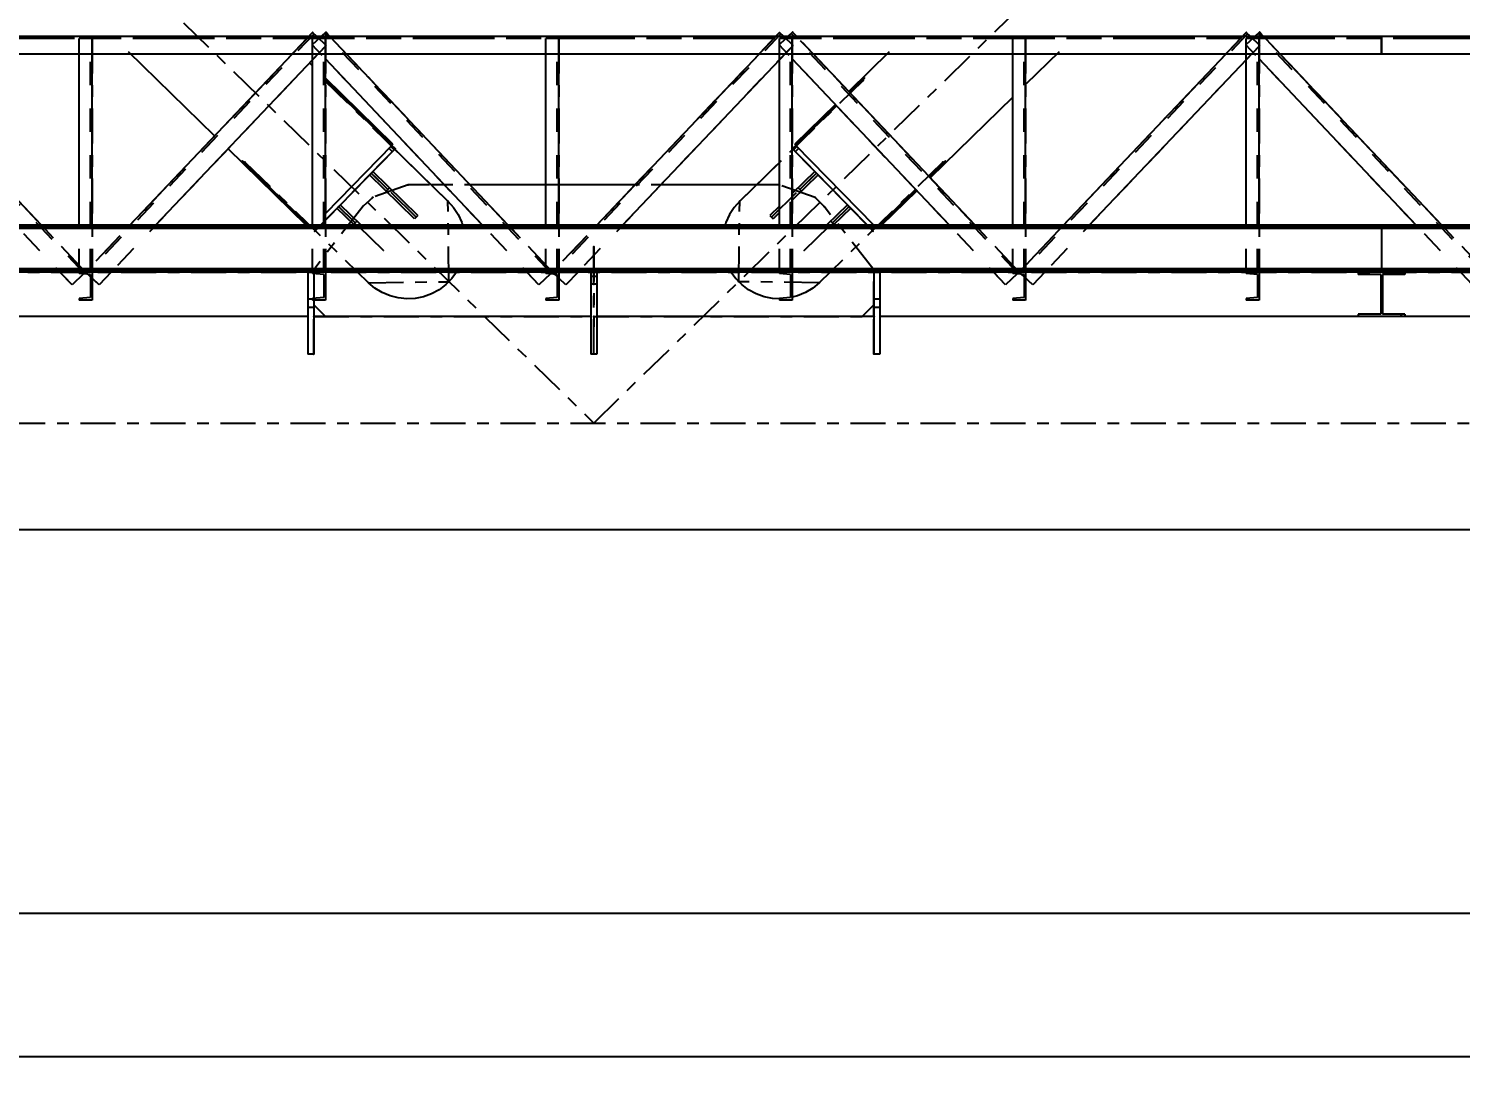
# Model space of a CAD drawing. Header units: millimetres. Extents: x 2368 to 8313, y 7493 to 11698.
# Drawn here: x 4840.2 to 4962.8, y 8941.8 to 9030.9 of the extents above; entities that cross this region are included whole.
import ezdxf

# ---------------------------------------------------------------- set-up
doc = ezdxf.new("R2010")
doc.units = ezdxf.units.MM
for name, pattern in [('XKITLINE00', [0]), ('XKITLINE02', [4, 2, -2]), ('XKITLINE03', [6, 3, -1, 1, -1])]:
    doc.linetypes.add(name, pattern=pattern)
doc.styles.add('ROMANS', font='romans.shx')
doc.dimstyles.new('MD300', dxfattribs={"dimtxt": 2.5, "dimasz": 2.5, "dimexe": 1, "dimexo": 1, "dimgap": 0.5, "dimtad": 1, "dimdec": 1, "dimlfac": 50, "dimrnd": 0.5, "dimdsep": 46, "dimtxsty": 'ROMANS', "dimcen": 1, "dimclrd": 146, "dimclre": 146, "dimclrt": 30, "dimadec": 1, "dimazin": 2, "dimtfac": 1, "dimtdec": 1, "dimtmove": 0, "dimatfit": 1, "dimfxl": 1, "dimtolj": 1, "dimtzin": 0, "dimlwd": -1, "dimlwe": -1, "dimarcsym": 0})

# ---------------------------------------------------------------- blocks, each defined once
blk = doc.blocks.new('*D3')
at = {"color": 146, "transparency": 16777216}
for p, q in [((4120.59, 9032.28), (4120.59, 8954.12)), ((5216.59, 8977.65), (5216.59, 8954.12)), ((4123.09, 8955.12), (5214.09, 8955.12))]:
    blk.add_line(p, q, dxfattribs=at)
for points in [[(4123.09, 8955.54), (4123.09, 8954.7), (4120.59, 8955.12)], [(5214.09, 8955.54), (5214.09, 8954.7), (5216.59, 8955.12)]]:
    blk.add_solid(points, dxfattribs=at)
at = {"layer": 'Defpoints', "color": 0, "transparency": 16777216}
for p in [(4120.59, 9033.28), (5216.59, 8978.65), (5216.59, 8955.12)]:
    blk.add_point(p, dxfattribs=at)
at = {"color": 30, "transparency": 16777216, "insert": (4668.59, 8956.87), "char_height": 2.5, "attachment_point": 5, "style": 'ROMANS'}
blk.add_mtext('\\A1;54800', dxfattribs=at)
blk = doc.blocks.new('*D6')
at = {"color": 146, "transparency": 16777216}
for p, q in [((4120.59, 9032.28), (4120.59, 8941.84)), ((6312.59, 9032.28), (6312.59, 8941.84)), ((4123.09, 8942.84), (6310.09, 8942.84))]:
    blk.add_line(p, q, dxfattribs=at)
for points in [[(4123.09, 8943.25), (4123.09, 8942.42), (4120.59, 8942.84)], [(6310.09, 8943.25), (6310.09, 8942.42), (6312.59, 8942.84)]]:
    blk.add_solid(points, dxfattribs=at)
at = {"layer": 'Defpoints', "color": 0, "transparency": 16777216}
for p in [(4120.59, 9033.28), (6312.59, 9033.28), (6312.59, 8942.84)]:
    blk.add_point(p, dxfattribs=at)
at = {"color": 30, "transparency": 16777216, "insert": (5216.59, 8944.59), "char_height": 2.5, "attachment_point": 5, "style": 'ROMANS'}
blk.add_mtext('\\A1;109600', dxfattribs=at)

msp = doc.modelspace()

# ---------------------------------------------------------------- linework, layer by layer
at = {"color": 8, "linetype": 'XKITLINE03'}
for p, q in [((4724.5882, 9157.1224), (4888.5882, 8997.1225)), ((4888.5882, 8997.1224), (5052.5882, 9157.1224)), ((4876.088, 9016.1354), (4865.5088, 9026.4567)), ((4876.088, 9016.1354), (4865.5088, 9026.4567)), ((4901.0884, 9016.1354), (4911.6677, 9026.4567)), ((4901.0884, 9016.1354), (4911.6676, 9026.4567)), ((4864.689, 9013.5875), (4871.5393, 9020.6091)), ((4871.5393, 9020.6091), (4871.5632, 9020.6337)), ((4871.5632, 9020.6337), (4871.5393, 9020.6091)), ((4905.6371, 9020.6091), (4905.6132, 9020.6337)), ((4905.6132, 9020.6337), (4905.6371, 9020.6091)), ((4912.4875, 9013.5875), (4905.6371, 9020.6091)), ((4858.6931, 9019.4706), (4869.2724, 9009.1494)), ((4858.6931, 9019.4706), (4869.2724, 9009.1494)), ((4864.7538, 9013.654), (4871.4732, 9020.5414)), ((4864.7538, 9013.654), (4871.4732, 9020.5414)), ((4871.4732, 9020.5414), (4868.1135, 9017.0977)), ((4871.4732, 9020.5414), (4868.1135, 9017.0977)), ((4912.4226, 9013.654), (4905.7032, 9020.5414)), ((4905.7032, 9020.5414), (4909.0629, 9017.0977)), ((4912.4226, 9013.654), (4905.7032, 9020.5414)), ((4905.7032, 9020.5414), (4909.0629, 9017.0977)), ((4918.4833, 9019.4706), (4907.904, 9009.1494)), ((4918.4833, 9019.4706), (4907.904, 9009.1494)), ((4873.3611, 9014.7723), (4869.5102, 9018.5293)), ((4869.5102, 9018.5293), (4869.5102, 9018.5293)), ((4869.5102, 9018.5293), (4870.9417, 9017.1326)), ((4873.3611, 9014.7723), (4869.5102, 9018.5293)), ((4869.5102, 9018.5293), (4869.5102, 9018.5293)), ((4869.5102, 9018.5293), (4870.9417, 9017.1326)), ((4903.8153, 9014.7723), (4907.6663, 9018.5293)), ((4903.8153, 9014.7723), (4907.6663, 9018.5293)), ((4907.6663, 9018.5293), (4906.2347, 9017.1326)), ((4907.6663, 9018.5293), (4906.2347, 9017.1326)), ((4907.6663, 9018.5293), (4907.6663, 9018.5293)), ((4907.6663, 9018.5293), (4907.6663, 9018.5293)), ((4872.6802, 9017.5224), (4869.6376, 9016.4577)), ((4904.4962, 9017.5224), (4872.6802, 9017.5224)), ((4907.5389, 9016.4577), (4904.4962, 9017.5224)), ((4868.8081, 9015.711), (4864.5882, 9010.2624)), ((4869.6376, 9016.4577), (4868.8081, 9015.711)), ((4876.1732, 9009.2346), (4876.088, 9016.1354)), ((4876.1732, 9009.2346), (4876.088, 9016.1354)), ((4901.0032, 9009.2346), (4901.0884, 9016.1354)), ((4901.0032, 9009.2346), (4901.0884, 9016.1354)), ((4908.328, 9015.6643), (4907.5389, 9016.4577)), ((4870.5678, 9011.9092), (4866.7169, 9015.6662)), ((4866.7169, 9015.6662), (4866.7169, 9015.6662)), ((4866.7169, 9015.6662), (4868.1484, 9014.2695)), ((4870.5678, 9011.9092), (4866.7169, 9015.6662)), ((4866.7169, 9015.6662), (4866.7169, 9015.6662)), ((4866.7169, 9015.6662), (4868.1484, 9014.2695)), ((4873.3611, 9014.7723), (4873.3611, 9014.7723)), ((4873.3611, 9014.7723), (4873.3611, 9014.7723)), ((4903.8153, 9014.7723), (4903.8153, 9014.7723)), ((4903.8153, 9014.7723), (4903.8153, 9014.7723)), ((4906.6086, 9011.9092), (4910.4596, 9015.6662)), ((4906.6086, 9011.9092), (4910.4595, 9015.6662)), ((4912.5882, 9010.2624), (4908.328, 9015.6643)), ((4910.4596, 9015.6662), (4909.028, 9014.2695)), ((4910.4595, 9015.6662), (4909.028, 9014.2695)), ((4910.4595, 9015.6662), (4910.4595, 9015.6662)), ((4910.4596, 9015.6662), (4910.4596, 9015.6662)), ((4864.6638, 9013.5618), (4864.689, 9013.5875)), ((4864.6878, 9013.5863), (4864.6638, 9013.5618)), ((4912.5126, 9013.5618), (4912.4875, 9013.5875)), ((4912.4887, 9013.5863), (4912.5126, 9013.5618)), ((4888.5883, 9011.3428), (4888.5883, 9012.2485)), ((4888.5883, 9012.2485), (4888.5883, 9006.2685)), ((4888.5883, 9011.3428), (4888.5883, 9012.2485)), ((4888.5883, 9012.2485), (4888.5883, 9006.2685)), ((4870.5678, 9011.9092), (4870.5678, 9011.9092)), ((4870.5678, 9011.9092), (4870.5678, 9011.9092)), ((4888.5883, 9009.0105), (4888.5883, 9011.3428)), ((4888.5883, 9009.0105), (4888.5883, 9011.3428)), ((4906.6086, 9011.9092), (4906.6086, 9011.9092)), ((4906.6086, 9011.9092), (4906.6086, 9011.9092)), ((4864.5882, 9010.2624), (4864.5882, 9007.0104)), ((4912.5882, 9010.2624), (4912.5882, 9007.0104)), ((4912.5882, 9006.2624), (4912.5882, 9010.2624)), ((4869.2724, 9009.1494), (4876.1732, 9009.2346)), ((4869.2724, 9009.1494), (4876.1732, 9009.2346)), ((4888.5883, 9003.0305), (4888.5883, 9009.0105)), ((4888.5883, 9003.0305), (4888.5883, 9009.0105)), ((4907.904, 9009.1494), (4901.0032, 9009.2346)), ((4907.904, 9009.1494), (4901.0032, 9009.2346)), ((4864.5882, 9007.0104), (4864.5882, 9003.0304)), ((4864.5882, 9003.0304), (4864.5882, 9007.0104)), ((4864.5882, 9003.0304), (4864.5882, 9006.2824)), ((4864.5882, 9006.2824), (4864.5882, 9003.0304)), ((4864.5882, 9006.2624), (4912.5882, 9006.2624)), ((4888.5883, 9006.2685), (4888.5883, 9006.2037)), ((4888.5883, 9006.2685), (4888.5883, 9006.2037)), ((4888.5883, 9006.2037), (4888.5883, 9005.3628)), ((4888.5883, 9006.2037), (4888.5883, 9005.3628)), ((4912.5882, 9007.0104), (4912.5882, 9003.0304)), ((4912.5882, 9003.0304), (4912.5882, 9007.0104)), ((4912.5882, 9003.0304), (4912.5882, 9006.2824)), ((4912.5882, 9006.2824), (4912.5882, 9003.0304)), ((4694.5882, 8997.1224), (5738.5882, 8997.1224))]:
    msp.add_line(p, q, dxfattribs=at)
at = {"color": 3, "linetype": 'XKITLINE02'}
for p, q in [((4844.9217, 9009.9526), (4825.5041, 9030.5009)), ((4864.4936, 9030.5806), (4845.038, 9010.0625)), ((4864.6097, 9030.4705), (4845.1541, 9009.9524)), ((4865.5041, 9030.5009), (4864.4575, 9029.5119)), ((4884.9217, 9009.9526), (4865.5041, 9030.5009)), ((4904.4936, 9030.5806), (4885.038, 9010.0625)), ((4904.6097, 9030.4705), (4885.1541, 9009.9524)), ((4905.5041, 9030.5009), (4904.4575, 9029.5119)), ((4924.9217, 9009.9526), (4905.5041, 9030.5009)), ((4944.6097, 9030.4705), (4925.1541, 9009.9524)), ((4944.4936, 9030.5806), (4942.7412, 9028.7325)), ((4945.5041, 9030.5009), (4944.4575, 9029.5119)), ((4964.9217, 9009.9526), (4945.5041, 9030.5009)), ((4956.0882, 9030.0625), (4836.0882, 9030.0625)), ((4845.5879, 9030.0624), (4844.4879, 9030.0624)), ((4844.4879, 9028.7325), (4844.4879, 9030.0624)), ((4845.4479, 9010.0624), (4845.4479, 9030.0624)), ((4845.5879, 9028.7325), (4845.5879, 9030.0624)), ((4865.6547, 9029.4797), (4847.2428, 9010.0624)), ((4864.1635, 9030.2325), (4862.7412, 9028.7325)), ((4879.0568, 9014.0624), (4864.4575, 9029.5119)), ((4865.5879, 9030.0624), (4864.4879, 9030.0624)), ((4864.4879, 9028.7325), (4864.4879, 9030.0624)), ((4865.6547, 9029.4797), (4864.4879, 9028.2493)), ((4865.6547, 9029.4797), (4864.8608, 9030.2325)), ((4865.4479, 9010.0624), (4865.4479, 9030.0624)), ((4865.5879, 9028.7325), (4865.5879, 9030.0624)), ((4867.3954, 9028.7325), (4865.9779, 9030.2325)), ((4885.5879, 9030.0624), (4884.4879, 9030.0624)), ((4884.4879, 9028.7325), (4884.4879, 9030.0624)), ((4885.4479, 9010.0624), (4885.4479, 9030.0624)), ((4885.5879, 9028.7325), (4885.5879, 9030.0624)), ((4905.6547, 9029.4797), (4887.2428, 9010.0624)), ((4904.1635, 9030.2325), (4902.7412, 9028.7325)), ((4919.0568, 9014.0624), (4904.4575, 9029.5119)), ((4905.5879, 9030.0624), (4904.4879, 9030.0624)), ((4904.4879, 9028.7325), (4904.4879, 9030.0624)), ((4905.6547, 9029.4797), (4904.4879, 9028.2493)), ((4905.6547, 9029.4797), (4904.8608, 9030.2325)), ((4905.4479, 9010.0624), (4905.4479, 9030.0624)), ((4905.5879, 9028.7325), (4905.5879, 9030.0624)), ((4921.4188, 9013.8924), (4905.9779, 9030.2325)), ((4925.5879, 9030.0624), (4924.4879, 9030.0624)), ((4924.4879, 9028.7325), (4924.4879, 9030.0624)), ((4925.4479, 9010.0624), (4925.4479, 9030.0624)), ((4925.5879, 9028.7325), (4925.5879, 9030.0624)), ((4945.6547, 9029.4797), (4927.2428, 9010.0624)), ((4959.0568, 9014.0624), (4944.4575, 9029.5119)), ((4945.5879, 9030.0624), (4944.4879, 9030.0624)), ((4944.4879, 9028.7325), (4944.4879, 9030.0624)), ((4945.6547, 9029.4797), (4944.4879, 9028.2493)), ((4945.6547, 9029.4797), (4944.8608, 9030.2325)), ((4945.4479, 9010.0624), (4945.4479, 9030.0624)), ((4945.5879, 9028.7325), (4945.5879, 9030.0624)), ((4957.8322, 9017.6878), (4945.9779, 9030.2325)), ((4956.0882, 9028.7325), (4956.0882, 9030.2325)), ((4956.0882, 9030.2325), (4956.0882, 9030.2325)), ((4956.0882, 9028.7325), (4956.0882, 9030.2325)), ((4956.0882, 9030.0625), (4956.0882, 9028.7325)), ((4956.0882, 9030.0625), (4956.0882, 9030.0625)), ((5076.0881, 9030.0625), (4956.0882, 9030.0625)), ((4956.0882, 9030.0625), (4956.0882, 9028.7325)), ((4956.0882, 9028.7325), (4956.0882, 9028.7325)), ((4956.0882, 9028.7325), (4956.0882, 9028.7325)), ((4843.875, 9008.9636), (4839.0568, 9014.0624)), ((4845.0379, 9010.0625), (4841.2581, 9014.0624)), ((4844.4879, 9010.0624), (4844.4879, 9014.0624)), ((4845.5879, 9010.0624), (4845.5879, 9014.0624)), ((4864.4879, 9010.0624), (4864.4879, 9014.0624)), ((4865.5879, 9010.0624), (4865.5879, 9014.0624)), ((4883.875, 9008.9636), (4879.0568, 9014.0624)), ((4885.0379, 9010.0625), (4881.2581, 9014.0624)), ((4884.4879, 9010.0624), (4884.4879, 9014.0624)), ((4885.5879, 9010.0624), (4885.5879, 9014.0624)), ((4904.4879, 9010.0624), (4904.4879, 9014.0624)), ((4905.5879, 9010.0624), (4905.5879, 9014.0624)), ((4923.875, 9008.9636), (4919.0568, 9014.0624)), ((4925.0379, 9010.0625), (4921.2581, 9014.0624)), ((4924.4879, 9010.0624), (4924.4879, 9014.0624)), ((4928.8308, 9014.0624), (4925.038, 9010.0625)), ((4925.5879, 9010.0624), (4925.5879, 9014.0624)), ((4944.4879, 9010.0624), (4944.4879, 9014.0624)), ((4945.5879, 9010.0624), (4945.5879, 9014.0624)), ((4963.875, 9008.9636), (4959.0568, 9014.0624)), ((4965.0379, 9010.0625), (4961.2581, 9014.0624)), ((4845.5879, 9010.0624), (4844.4879, 9010.0624)), ((4845.5879, 9010.0624), (4844.4879, 9010.0624)), ((4845.0379, 9010.0625), (4844.8623, 9009.8965)), ((4846.199, 9008.9616), (4845.038, 9010.0625)), ((4845.5879, 9009.541), (4845.4479, 9009.6737)), ((4865.5879, 9010.0624), (4864.4879, 9010.0624)), ((4865.5879, 9010.0624), (4864.4879, 9010.0624)), ((4885.5879, 9010.0624), (4884.4879, 9010.0624)), ((4885.5879, 9010.0624), (4884.4879, 9010.0624)), ((4885.0379, 9010.0625), (4884.8623, 9009.8965)), ((4886.199, 9008.9616), (4885.038, 9010.0625)), ((4885.5879, 9009.541), (4885.4479, 9009.6737)), ((4905.5879, 9010.0624), (4904.4879, 9010.0624)), ((4905.5879, 9010.0624), (4904.4879, 9010.0624)), ((4925.5879, 9010.0624), (4924.4879, 9010.0624)), ((4925.5879, 9010.0624), (4924.4879, 9010.0624)), ((4925.0379, 9010.0625), (4924.8623, 9009.8965)), ((4926.199, 9008.9616), (4925.038, 9010.0625)), ((4925.5879, 9009.541), (4925.4479, 9009.6737)), ((4945.5879, 9010.0624), (4944.4879, 9010.0624)), ((4945.5879, 9010.0624), (4944.4879, 9010.0624)), ((4956.0882, 9010.0624), (4954.0882, 9010.0624)), ((4956.0882, 9010.3388), (4956.0882, 9010.0624)), ((4956.0882, 9010.3388), (4956.0882, 9010.0624)), ((4958.0882, 9010.0624), (4956.0882, 9010.0624))]:
    msp.add_line(p, q, dxfattribs=at)
at = {"color": 1, "linetype": 'XKITLINE03'}
for p, q in [((4845.0379, 9010.0625), (4825.6204, 9030.6108)), ((4864.4936, 9030.5806), (4845.038, 9010.0625)), ((4885.0379, 9010.0625), (4865.6204, 9030.6108)), ((4904.4936, 9030.5806), (4885.038, 9010.0625)), ((4925.0379, 9010.0625), (4905.6204, 9030.6108)), ((4944.4936, 9030.5806), (4925.038, 9010.0625)), ((4965.0379, 9010.0625), (4945.6204, 9030.6108)), ((4956.0882, 9030.0625), (4836.0882, 9030.0625)), ((4845.5879, 9030.0624), (4845.5879, 9010.0624)), ((4865.5879, 9030.0624), (4865.5879, 9010.0624)), ((4885.5879, 9030.0624), (4885.5879, 9010.0624)), ((4905.5879, 9030.0624), (4905.5879, 9010.0624)), ((4925.5879, 9030.0624), (4925.5879, 9010.0624)), ((4945.5879, 9030.0624), (4945.5879, 9010.0624)), ((5076.0881, 9030.0625), (4956.0882, 9030.0625)), ((4836.0882, 9010.0624), (4956.0882, 9010.0624)), ((4845.5879, 9010.0624), (4845.5879, 9010.0624)), ((4865.5879, 9010.0624), (4865.5879, 9010.0624)), ((4885.5879, 9010.0624), (4885.5879, 9010.0624)), ((4905.5879, 9010.0624), (4905.5879, 9010.0624)), ((4925.5879, 9010.0624), (4925.5879, 9010.0624)), ((4945.5879, 9010.0624), (4945.5879, 9010.0624)), ((4956.0882, 9010.0624), (5076.0882, 9010.0624)), ((4956.0882, 9006.2624), (4956.0882, 9006.2624))]:
    msp.add_line(p, q, dxfattribs=at)
at = {"color": 7, "linetype": 'XKITLINE00'}
for p, q in [((4864.4936, 9030.5806), (4864.1635, 9030.2325)), ((4864.8608, 9030.2325), (4864.4936, 9030.5806)), ((4865.6204, 9030.6108), (4865.22, 9030.2325)), ((4865.9779, 9030.2325), (4865.6204, 9030.6108)), ((4904.4936, 9030.5806), (4904.1635, 9030.2325)), ((4904.8608, 9030.2325), (4904.4936, 9030.5806)), ((4905.6204, 9030.6108), (4905.22, 9030.2325)), ((4905.9779, 9030.2325), (4905.6204, 9030.6108)), ((4944.4936, 9030.5806), (4944.1635, 9030.2325)), ((4944.8608, 9030.2325), (4944.4936, 9030.5806)), ((4945.6204, 9030.6108), (4945.22, 9030.2325)), ((4945.9779, 9030.2325), (4945.6204, 9030.6108)), ((4956.0882, 9030.2325), (4836.0882, 9030.2325)), ((4956.0882, 9030.2325), (4956.0882, 9028.7325)), ((4956.0882, 9030.2325), (4956.0882, 9030.2325)), ((4956.0882, 9030.2325), (4956.0882, 9028.7325)), ((5076.0881, 9030.2325), (4956.0882, 9030.2325)), ((4841.2581, 9014.0624), (4827.3954, 9028.7325)), ((4956.0882, 9028.7325), (4836.0882, 9028.7325)), ((4844.4879, 9014.0624), (4844.4879, 9028.7325)), ((4845.5879, 9014.0624), (4845.5879, 9028.7325)), ((4862.7412, 9028.7325), (4848.8308, 9014.0624)), ((4864.4879, 9028.2493), (4851.0357, 9014.0624)), ((4864.4879, 9014.0624), (4864.4879, 9028.7325)), ((4865.5879, 9014.0624), (4865.5879, 9028.7325)), ((4879.0568, 9014.0624), (4865.5879, 9028.3156)), ((4881.2581, 9014.0624), (4867.3954, 9028.7325)), ((4884.4879, 9014.0624), (4884.4879, 9028.7325)), ((4885.5879, 9014.0624), (4885.5879, 9028.7325)), ((4902.7412, 9028.7325), (4888.8308, 9014.0624)), ((4904.4879, 9028.2493), (4891.0357, 9014.0624)), ((4904.4879, 9014.0624), (4904.4879, 9028.7325)), ((4905.5879, 9014.0624), (4905.5879, 9028.7325)), ((4919.0568, 9014.0624), (4905.5879, 9028.3156)), ((4921.2581, 9014.0624), (4907.3954, 9028.7325)), ((4924.4879, 9014.0624), (4924.4879, 9028.7325)), ((4925.5879, 9014.0624), (4925.5879, 9028.7325)), ((4942.7412, 9028.7325), (4928.8308, 9014.0624)), ((4944.4879, 9028.2493), (4931.0357, 9014.0624)), ((4944.4879, 9014.0624), (4944.4879, 9028.7325)), ((4945.5879, 9014.0624), (4945.5879, 9028.7325)), ((4959.0568, 9014.0624), (4945.5879, 9028.3156)), ((4961.2581, 9014.0624), (4947.3954, 9028.7325)), ((5076.0881, 9028.7325), (4956.0882, 9028.7325)), ((4956.0882, 9014.0624), (4836.0882, 9014.0624)), ((4956.0882, 9013.8924), (4836.0882, 9013.8924)), ((4956.0882, 9013.786), (4836.0882, 9013.786)), ((4956.0882, 9014.0624), (4956.0882, 9010.3388)), ((4956.0882, 9014.0624), (4956.0882, 9010.3388)), ((5076.0882, 9014.0624), (4956.0882, 9014.0624)), ((5076.0882, 9013.8924), (4956.0882, 9013.8924)), ((5076.0882, 9013.786), (4956.0882, 9013.786)), ((4956.0882, 9010.3388), (4836.0882, 9010.3388)), ((4956.0882, 9010.2324), (4836.0882, 9010.2324)), ((4844.4879, 9010.0624), (4838.0882, 9010.0624)), ((4843.875, 9008.9636), (4842.8366, 9010.0624)), ((4844.8623, 9009.8965), (4843.875, 9008.9636)), ((4844.4879, 9010.0624), (4844.4879, 9010.0624)), ((4844.4879, 9010.0624), (4844.4879, 9010.0624)), ((4844.4879, 9010.0624), (4844.4879, 9009.9264)), ((4845.5879, 9010.0624), (4844.4879, 9010.0624)), ((4845.4479, 9009.8496), (4844.4879, 9009.9264)), ((4845.4479, 9009.6737), (4845.2453, 9009.8658)), ((4845.4479, 9009.8496), (4845.4479, 9007.8752)), ((4864.4879, 9010.0624), (4845.5879, 9010.0624)), ((4845.5879, 9010.0624), (4845.5879, 9007.6624)), ((4847.2428, 9010.0624), (4846.199, 9008.9616)), ((4864.4879, 9010.0624), (4864.4879, 9010.0624)), ((4864.4879, 9010.0624), (4864.4879, 9010.0624)), ((4864.4879, 9010.0624), (4864.4879, 9009.9264)), ((4865.5879, 9010.0624), (4864.4879, 9010.0624)), ((4865.4479, 9009.8496), (4864.4879, 9009.9264)), ((4865.4479, 9009.8496), (4865.4479, 9007.8752)), ((4884.4879, 9010.0624), (4865.5879, 9010.0624)), ((4865.5879, 9010.0624), (4865.5879, 9007.6624)), ((4883.875, 9008.9636), (4882.8366, 9010.0624)), ((4884.8623, 9009.8965), (4883.875, 9008.9636)), ((4884.4879, 9010.0624), (4884.4879, 9010.0624)), ((4884.4879, 9010.0624), (4884.4879, 9010.0624)), ((4884.4879, 9010.0624), (4884.4879, 9009.9264)), ((4885.5879, 9010.0624), (4884.4879, 9010.0624)), ((4885.4479, 9009.8496), (4884.4879, 9009.9264)), ((4885.4479, 9009.6737), (4885.2453, 9009.8658)), ((4885.4479, 9009.8496), (4885.4479, 9007.8752)), ((4904.4879, 9010.0624), (4885.5879, 9010.0624)), ((4885.5879, 9010.0624), (4885.5879, 9007.6624)), ((4887.2428, 9010.0624), (4886.199, 9008.9616)), ((4904.4879, 9010.0624), (4904.4879, 9010.0624)), ((4904.4879, 9010.0624), (4904.4879, 9010.0624)), ((4904.4879, 9010.0624), (4904.4879, 9009.9264)), ((4905.5879, 9010.0624), (4904.4879, 9010.0624)), ((4905.4479, 9009.8496), (4904.4879, 9009.9264)), ((4905.4479, 9009.8496), (4905.4479, 9007.8752)), ((4924.4879, 9010.0624), (4905.5879, 9010.0624)), ((4905.5879, 9010.0624), (4905.5879, 9007.6624)), ((4923.875, 9008.9636), (4922.8366, 9010.0624)), ((4924.8623, 9009.8965), (4923.875, 9008.9636)), ((4924.4879, 9010.0624), (4924.4879, 9010.0624)), ((4924.4879, 9010.0624), (4924.4879, 9010.0624)), ((4924.4879, 9010.0624), (4924.4879, 9009.9264)), ((4925.5879, 9010.0624), (4924.4879, 9010.0624)), ((4925.4479, 9009.8496), (4924.4879, 9009.9264)), ((4925.4479, 9009.6737), (4925.2453, 9009.8658)), ((4925.4479, 9009.8496), (4925.4479, 9007.8752)), ((4944.4879, 9010.0624), (4925.5879, 9010.0624)), ((4925.5879, 9010.0624), (4925.5879, 9007.6624)), ((4927.2428, 9010.0624), (4926.199, 9008.9616)), ((4944.4879, 9010.0624), (4944.4879, 9010.0624)), ((4944.4879, 9010.0624), (4944.4879, 9010.0624)), ((4944.4879, 9010.0624), (4944.4879, 9009.9264)), ((4945.5879, 9010.0624), (4944.4879, 9010.0624)), ((4945.4479, 9009.8496), (4944.4879, 9009.9264)), ((4945.4479, 9009.8496), (4945.4479, 9007.8752)), ((4954.0882, 9010.0624), (4945.5879, 9010.0624)), ((4945.5879, 9010.0624), (4945.5879, 9007.6624)), ((4954.2882, 9009.8624), (4954.0882, 9010.0624)), ((4954.0882, 9010.0624), (4954.0882, 9010.0624)), ((4954.0882, 9010.0624), (4954.0882, 9009.8624)), ((4958.0882, 9010.0624), (4954.0882, 9010.0624)), ((4956.0232, 9009.8624), (4954.0882, 9009.8624)), ((4956.0232, 9009.8624), (4956.0232, 9006.4624)), ((4956.0882, 9010.3388), (4956.0882, 9010.0624)), ((4956.0882, 9010.3388), (4956.0882, 9010.0624)), ((5076.0882, 9010.3388), (4956.0882, 9010.3388)), ((5076.0882, 9010.2324), (4956.0882, 9010.2324)), ((4958.0882, 9009.8624), (4956.1532, 9009.8624)), ((4956.1532, 9009.8624), (4956.1532, 9006.4624)), ((4964.4879, 9010.0624), (4958.0882, 9010.0624)), ((4958.0882, 9010.0624), (4958.0882, 9009.8624)), ((4845.5879, 9009.4337), (4845.4479, 9009.2937)), ((4846.199, 9008.9616), (4845.5879, 9009.541)), ((4865.5879, 9009.4337), (4865.4479, 9009.2937)), ((4885.5879, 9009.4337), (4885.4479, 9009.2937)), ((4886.199, 9008.9616), (4885.5879, 9009.541)), ((4905.5879, 9009.4337), (4905.4479, 9009.2937)), ((4925.5879, 9009.4337), (4925.4479, 9009.2937)), ((4926.199, 9008.9616), (4925.5879, 9009.541)), ((4945.5879, 9009.4337), (4945.4479, 9009.2937)), ((4845.4479, 9007.8752), (4844.4879, 9007.7984)), ((4844.4879, 9007.7984), (4844.4879, 9007.6624)), ((4845.5879, 9007.6624), (4844.4879, 9007.6624)), ((4845.5879, 9007.705), (4845.5453, 9007.6624)), ((4865.4479, 9007.8752), (4864.4879, 9007.7984)), ((4864.4879, 9007.7984), (4864.4879, 9007.6624)), ((4865.5879, 9007.6624), (4864.4879, 9007.6624)), ((4865.5879, 9007.705), (4865.5453, 9007.6624)), ((4885.4479, 9007.8752), (4884.4879, 9007.7984)), ((4884.4879, 9007.7984), (4884.4879, 9007.6624)), ((4885.5879, 9007.6624), (4884.4879, 9007.6624)), ((4885.5879, 9007.705), (4885.5453, 9007.6624)), ((4905.4479, 9007.8752), (4904.4879, 9007.7984)), ((4904.4879, 9007.7984), (4904.4879, 9007.6624)), ((4905.5879, 9007.6624), (4904.4879, 9007.6624)), ((4905.5879, 9007.705), (4905.5453, 9007.6624)), ((4925.4479, 9007.8752), (4924.4879, 9007.7984)), ((4924.4879, 9007.7984), (4924.4879, 9007.6624)), ((4925.5879, 9007.6624), (4924.4879, 9007.6624)), ((4925.5879, 9007.705), (4925.5453, 9007.6624)), ((4945.4479, 9007.8752), (4944.4879, 9007.7984)), ((4944.4879, 9007.7984), (4944.4879, 9007.6624)), ((4945.5879, 9007.6624), (4944.4879, 9007.6624)), ((4945.5879, 9007.705), (4945.5453, 9007.6624)), ((4956.1532, 9007.9974), (4956.0232, 9008.1274)), ((4954.0882, 9006.4624), (4954.0882, 9006.2624)), ((4956.0232, 9006.4624), (4954.0882, 9006.4624)), ((4958.0882, 9006.2624), (4954.0882, 9006.2624)), ((4958.0882, 9006.4624), (4956.1532, 9006.4624)), ((4957.8882, 9006.2624), (4957.6882, 9006.4624)), ((4958.0882, 9006.4624), (4958.0882, 9006.2624))]:
    msp.add_line(p, q, dxfattribs=at)
at = {"color": 1, "linetype": 'XKITLINE00'}
for p, q in [((4864.4898, 9030.5714), (4864.4898, 9030.5714)), ((4865.6166, 9030.6016), (4865.6166, 9030.6016)), ((4904.4898, 9030.5714), (4904.4898, 9030.5714)), ((4905.6166, 9030.6016), (4905.6166, 9030.6016)), ((4944.4898, 9030.5714), (4944.4898, 9030.5714)), ((4945.6166, 9030.6016), (4945.6166, 9030.6016)), ((4845.5841, 9030.0532), (4845.5841, 9030.0532)), ((4865.5841, 9030.0532), (4865.5841, 9030.0532)), ((4885.5841, 9030.0532), (4885.5841, 9030.0532)), ((4905.5841, 9030.0532), (4905.5841, 9030.0532)), ((4925.5841, 9030.0532), (4925.5841, 9030.0532)), ((4945.5841, 9030.0532), (4945.5841, 9030.0532)), ((4956.0843, 9030.0532), (4956.0843, 9030.0532)), ((4956.0844, 9030.0532), (4956.0844, 9030.0532)), ((4845.0341, 9010.0533), (4845.0341, 9010.0533)), ((4845.0341, 9010.0532), (4845.0341, 9010.0532)), ((4845.5841, 9010.0532), (4845.5841, 9010.0532)), ((4845.5841, 9010.0532), (4845.5841, 9010.0532)), ((4865.5841, 9010.0532), (4865.5841, 9010.0532)), ((4865.5841, 9010.0532), (4865.5841, 9010.0532)), ((4885.0341, 9010.0533), (4885.0341, 9010.0533)), ((4885.0341, 9010.0532), (4885.0341, 9010.0532)), ((4885.5841, 9010.0532), (4885.5841, 9010.0532)), ((4885.5841, 9010.0532), (4885.5841, 9010.0532)), ((4905.5841, 9010.0532), (4905.5841, 9010.0532)), ((4905.5841, 9010.0532), (4905.5841, 9010.0532)), ((4925.0341, 9010.0533), (4925.0341, 9010.0533)), ((4925.0341, 9010.0532), (4925.0341, 9010.0532)), ((4925.5841, 9010.0532), (4925.5841, 9010.0532)), ((4925.5841, 9010.0532), (4925.5841, 9010.0532)), ((4945.5841, 9010.0532), (4945.5841, 9010.0532)), ((4945.5841, 9010.0532), (4945.5841, 9010.0532)), ((4956.0843, 9010.0532), (4956.0843, 9010.0532)), ((4956.0844, 9010.0532), (4956.0844, 9010.0532)), ((4956.0844, 9006.2532), (4956.0844, 9006.2532))]:
    msp.add_line(p, q, dxfattribs=at)
at = {"color": 8, "linetype": 'XKITLINE00'}
for p, q in [((4856.0963, 9021.7247), (4848.7217, 9028.9195)), ((4864.4879, 9027.732), (4864.2332, 9027.9806)), ((4913.9056, 9028.9195), (4910.4263, 9025.525)), ((4928.4547, 9028.9195), (4925.5879, 9026.1226)), ((4871.3747, 9021.0132), (4865.5879, 9026.6589)), ((4865.6166, 9026.5671), (4865.5879, 9026.5941)), ((4865.6166, 9026.5671), (4865.5879, 9026.5378)), ((4871.2765, 9020.9126), (4865.5879, 9026.4624)), ((4871.3428, 9020.9806), (4865.6166, 9026.5671)), ((4911.5599, 9026.5671), (4910.4577, 9025.4918)), ((4911.6262, 9026.4992), (4910.5229, 9025.4228)), ((4911.612, 9026.6163), (4911.5599, 9026.5671)), ((4911.5599, 9026.5671), (4911.6262, 9026.4992)), ((4911.6603, 9026.6597), (4911.612, 9026.6163)), ((4911.612, 9026.6163), (4911.6749, 9026.5519)), ((4911.6749, 9026.5519), (4911.6262, 9026.4992)), ((4911.7013, 9026.6942), (4911.6603, 9026.6597)), ((4911.7156, 9026.6031), (4911.6749, 9026.5519)), ((4911.7319, 9026.7171), (4911.7013, 9026.6942)), ((4911.7454, 9026.649), (4911.7156, 9026.6031)), ((4911.7451, 9026.7243), (4911.7319, 9026.7171)), ((4911.7519, 9026.7247), (4911.7451, 9026.7243)), ((4911.762, 9026.6862), (4911.7454, 9026.649)), ((4911.7519, 9026.7247), (4911.7642, 9026.7121)), ((4911.7642, 9026.7121), (4911.762, 9026.6862)), ((4909.2809, 9024.4076), (4905.8017, 9021.0132)), ((4909.3123, 9024.3744), (4905.8336, 9020.9806)), ((4909.3775, 9024.3053), (4905.8999, 9020.9126)), ((4924.4879, 9025.0494), (4917.4053, 9018.1396)), ((4863.9502, 9014.0624), (4857.2417, 9020.6073)), ((4871.2765, 9020.9126), (4865.5879, 9015.0818)), ((4871.3198, 9020.3841), (4871.0335, 9020.6635)), ((4871.4732, 9020.5414), (4871.1869, 9020.8208)), ((4876.088, 9016.1354), (4871.235, 9020.8701)), ((4871.5393, 9020.6091), (4871.253, 9020.8885)), ((4871.5573, 9020.6275), (4871.2709, 9020.9069)), ((4871.3747, 9021.0132), (4871.2765, 9020.9126)), ((4871.5632, 9020.6337), (4871.2769, 9020.913)), ((4871.5573, 9020.6275), (4871.5213, 9020.5907)), ((4871.5632, 9020.6337), (4871.5573, 9020.6275)), ((4905.9414, 9020.8701), (4905.5879, 9020.5252)), ((4905.8995, 9020.913), (4905.6132, 9020.6337)), ((4905.6551, 9020.5907), (4905.6132, 9020.6337)), ((4905.9055, 9020.9069), (4905.6192, 9020.6275)), ((4905.9234, 9020.8885), (4905.6371, 9020.6091)), ((4905.9895, 9020.8208), (4905.7032, 9020.5414)), ((4905.8999, 9020.9126), (4905.8017, 9021.0132)), ((4906.1429, 9020.6635), (4905.8566, 9020.3841)), ((4912.583, 9014.0624), (4905.8999, 9020.9126)), ((4858.4354, 9019.5609), (4858.4231, 9019.5483)), ((4858.4231, 9019.5483), (4858.4237, 9019.5415)), ((4858.4237, 9019.5415), (4858.4312, 9019.5284)), ((4858.4312, 9019.5284), (4858.4549, 9019.4984)), ((4858.4613, 9019.5593), (4858.4354, 9019.5609)), ((4858.4549, 9019.4984), (4858.4903, 9019.4583)), ((4858.499, 9019.5436), (4858.4613, 9019.5593)), ((4858.4903, 9019.4583), (4858.5349, 9019.4111)), ((4858.5456, 9019.515), (4858.499, 9019.5436)), ((4858.5978, 9019.4755), (4858.5349, 9019.4111)), ((4858.5349, 9019.4111), (4858.5853, 9019.3602)), ((4858.5978, 9019.4755), (4858.5456, 9019.515)), ((4858.6517, 9019.4281), (4858.5853, 9019.3602)), ((4858.6517, 9019.4281), (4858.5978, 9019.4755)), ((4864.1516, 9014.0624), (4858.6517, 9019.4281)), ((4871.4732, 9020.5414), (4865.5879, 9014.509)), ((4904.4879, 9019.4521), (4901.0884, 9016.1354)), ((4912.0242, 9014.0624), (4905.7032, 9020.5414)), ((4918.5247, 9019.4281), (4917.3087, 9018.2418)), ((4918.5786, 9019.4755), (4918.5247, 9019.4281)), ((4918.5247, 9019.4281), (4918.5911, 9019.3602)), ((4918.6308, 9019.515), (4918.5786, 9019.4755)), ((4918.5786, 9019.4755), (4918.6415, 9019.4111)), ((4918.6415, 9019.4111), (4918.5911, 9019.3602)), ((4918.6774, 9019.5436), (4918.6308, 9019.515)), ((4918.6861, 9019.4583), (4918.6415, 9019.4111)), ((4918.7151, 9019.5593), (4918.6774, 9019.5436)), ((4918.7215, 9019.4984), (4918.6861, 9019.4583)), ((4918.741, 9019.5609), (4918.7151, 9019.5593)), ((4918.7452, 9019.5284), (4918.7215, 9019.4984)), ((4918.741, 9019.5609), (4918.7533, 9019.5483)), ((4918.7527, 9019.5415), (4918.7452, 9019.5284)), ((4918.7533, 9019.5483), (4918.7527, 9019.5415)), ((4864.0155, 9014.0624), (4858.5853, 9019.3602)), ((4873.2214, 9014.6292), (4869.3705, 9018.3861)), ((4873.5007, 9014.9155), (4869.6498, 9018.6725)), ((4907.5266, 9018.6725), (4905.5879, 9016.7811)), ((4907.8059, 9018.3861), (4905.5879, 9016.2223)), ((4918.5911, 9019.3602), (4917.374, 9018.1727)), ((4871.0814, 9017.2758), (4870.8021, 9016.9895)), ((4875.7872, 9017.5224), (4874.6664, 9017.5224)), ((4884.4879, 9017.5224), (4877.9885, 9017.5224)), ((4892.1116, 9017.5224), (4885.5879, 9017.5224)), ((4902.5101, 9017.5224), (4894.3165, 9017.5224)), ((4906.095, 9017.2758), (4906.3744, 9016.9895)), ((4916.1633, 9017.1243), (4913.0249, 9014.0624)), ((4916.2286, 9017.0553), (4913.1609, 9014.0624)), ((4916.26, 9017.0221), (4913.2263, 9014.0624)), ((4868.6471, 9014.0624), (4866.8565, 9015.8093)), ((4876.088, 9016.1354), (4876.5706, 9015.5885)), ((4901.0884, 9016.1354), (4900.6058, 9015.5885)), ((4904.4879, 9015.7079), (4903.6757, 9014.9155)), ((4910.3199, 9015.8093), (4908.5293, 9014.0624)), ((4868.0743, 9014.0624), (4866.5772, 9015.523)), ((4873.5007, 9014.9155), (4873.2214, 9014.6292)), ((4876.5706, 9015.5885), (4876.9662, 9014.9758)), ((4876.9662, 9014.9758), (4877.2661, 9014.3109)), ((4900.2102, 9014.9758), (4899.9103, 9014.3109)), ((4900.6058, 9015.5885), (4900.2102, 9014.9758)), ((4903.6757, 9014.9155), (4903.955, 9014.6292)), ((4904.4879, 9015.1491), (4903.955, 9014.6292)), ((4910.5992, 9015.523), (4909.1021, 9014.0624)), ((4868.2881, 9014.4127), (4868.0088, 9014.1264)), ((4877.2661, 9014.3109), (4877.336, 9014.0624)), ((4899.9103, 9014.3109), (4899.8404, 9014.0624)), ((4908.8883, 9014.4127), (4909.1676, 9014.1264)), ((4912.5555, 9014.0906), (4912.5266, 9014.0624)), ((4864.0882, 9010.0624), (4864.0882, 9010.0467)), ((4864.0882, 9010.0467), (4864.0882, 9008.3815)), ((4864.5882, 9009.9184), (4864.5882, 9007.8064)), ((4869.2724, 9009.1494), (4868.3366, 9010.0624)), ((4876.8189, 9010.0624), (4876.4181, 9009.5052)), ((4888.3383, 9010.0624), (4888.3383, 9009.0105)), ((4888.8383, 9009.6919), (4888.3383, 9009.6919)), ((4888.8383, 9010.0624), (4888.8383, 9009.0105)), ((4900.3576, 9010.0624), (4900.7583, 9009.5052)), ((4908.8399, 9010.0624), (4907.904, 9009.1494)), ((4912.5882, 9010.0624), (4912.5882, 9010.0467)), ((4912.5882, 9010.0467), (4912.5882, 9008.3815)), ((4913.0882, 9010.0624), (4913.0882, 9010.0467)), ((4913.0882, 9010.0467), (4913.0882, 9008.3815)), ((4864.0882, 9008.3815), (4864.0882, 9007.0104)), ((4869.8311, 9008.6805), (4869.2724, 9009.1494)), ((4870.4534, 9008.3001), (4869.8311, 9008.6805)), ((4875.3273, 9008.5428), (4874.6868, 9008.194)), ((4875.9088, 9008.9831), (4875.3273, 9008.5428)), ((4876.4181, 9009.5052), (4875.9088, 9008.9831)), ((4888.8383, 9009.0105), (4888.3383, 9009.0105)), ((4888.3383, 9009.0105), (4888.3383, 9003.0305)), ((4888.8383, 9009.0105), (4888.8383, 9003.0305)), ((4900.7583, 9009.5052), (4901.2676, 9008.9831)), ((4901.8491, 9008.5428), (4901.2676, 9008.9831)), ((4902.4897, 9008.194), (4901.8491, 9008.5428)), ((4907.3454, 9008.6805), (4906.723, 9008.3001)), ((4907.904, 9009.1494), (4907.3454, 9008.6805)), ((4912.5882, 9008.3815), (4912.5882, 9007.0104)), ((4913.0882, 9008.3815), (4913.0882, 9007.0104)), ((4864.4879, 9007.7351), (4864.0882, 9007.7351)), ((4864.5882, 9007.6624), (4864.5882, 9007.0104)), ((4864.5882, 9007.2624), (4865.5882, 9006.2624)), ((4871.1254, 9008.0167), (4870.4534, 9008.3001)), ((4871.8322, 9007.8367), (4871.1254, 9008.0167)), ((4872.558, 9007.764), (4871.8322, 9007.8367)), ((4873.2864, 9007.8002), (4872.558, 9007.764)), ((4874.0013, 9007.9447), (4873.2864, 9007.8002)), ((4874.6868, 9008.194), (4874.0013, 9007.9447)), ((4903.1751, 9007.9447), (4902.4897, 9008.194)), ((4903.89, 9007.8002), (4903.1751, 9007.9447)), ((4904.4879, 9007.7705), (4903.89, 9007.8002)), ((4906.051, 9008.0167), (4905.5879, 9007.8988)), ((4906.723, 9008.3001), (4906.051, 9008.0167)), ((4912.5882, 9007.2624), (4911.5882, 9006.2624)), ((4913.0882, 9007.7351), (4912.5882, 9007.7351)), ((4864.0882, 9006.2624), (4838.0882, 9006.2624)), ((4864.5882, 9007.0104), (4864.0882, 9007.0104)), ((4864.0882, 9007.0104), (4864.0882, 9003.0304)), ((4864.5882, 9007.0104), (4864.5882, 9003.0304)), ((4865.5882, 9006.2624), (4864.5882, 9006.2624)), ((4888.3383, 9006.2624), (4865.5882, 9006.2624)), ((4911.5882, 9006.2624), (4888.8383, 9006.2624)), ((4912.5882, 9006.2624), (4911.5882, 9006.2624)), ((4913.0882, 9007.0104), (4912.5882, 9007.0104)), ((4912.5882, 9007.0104), (4912.5882, 9003.0304)), ((4913.0882, 9007.0104), (4913.0882, 9003.0304)), ((4954.0882, 9006.2624), (4913.0882, 9006.2624)), ((5074.0882, 9006.2624), (4958.0882, 9006.2624)), ((4864.5882, 9003.0304), (4864.0882, 9003.0304)), ((4888.8383, 9003.0305), (4888.3383, 9003.0305)), ((4913.0882, 9003.0304), (4912.5882, 9003.0304)), ((5738.5882, 8987.9824), (4694.5882, 8987.9824))]:
    msp.add_line(p, q, dxfattribs=at)
at = {"color": 1, "linetype": 'XKITLINE00'}
for centre in [(4864.4936, 9030.5806), (4865.6204, 9030.6108), (4904.4936, 9030.5806), (4905.6204, 9030.6108), (4944.4936, 9030.5806), (4945.6204, 9030.6108), (4845.5879, 9030.0624), (4865.5879, 9030.0624), (4885.5879, 9030.0624), (4905.5879, 9030.0624), (4925.5879, 9030.0624), (4945.5879, 9030.0624), (4956.0882, 9030.0625), (4956.0882, 9030.0625), (4845.0379, 9010.0625), (4845.038, 9010.0625), (4845.5879, 9010.0624), (4845.5879, 9010.0624), (4865.5879, 9010.0624), (4865.5879, 9010.0624), (4885.0379, 9010.0625), (4885.038, 9010.0625), (4885.5879, 9010.0624), (4885.5879, 9010.0624), (4905.5879, 9010.0624), (4905.5879, 9010.0624), (4925.0379, 9010.0625), (4925.038, 9010.0625), (4925.5879, 9010.0624), (4925.5879, 9010.0624), (4945.5879, 9010.0624), (4945.5879, 9010.0624), (4956.0882, 9010.0624), (4956.0882, 9010.0624), (4956.0882, 9006.2624)]:
    msp.add_circle(centre, 0.01, dxfattribs=at)
at = {"color": 8, "linetype": 'XKITLINE00'}
for centre in [(4865.5088, 9026.4567), (4865.5088, 9026.4567), (4911.6676, 9026.4567), (4911.6677, 9026.4567), (4871.5393, 9020.6091), (4871.5393, 9020.6091), (4871.5393, 9020.6091), (4871.5632, 9020.6337), (4871.5632, 9020.6337), (4905.6132, 9020.6337), (4905.6132, 9020.6337), (4905.6371, 9020.6091), (4905.6371, 9020.6091), (4905.6371, 9020.6091), (4858.6931, 9019.4706), (4858.6931, 9019.4706), (4871.4732, 9020.5414), (4871.4732, 9020.5414), (4871.4732, 9020.5414), (4871.4732, 9020.5414), (4905.7032, 9020.5414), (4905.7032, 9020.5414), (4905.7032, 9020.5414), (4905.7032, 9020.5414), (4918.4833, 9019.4706), (4918.4833, 9019.4706), (4869.5102, 9018.5293), (4869.5102, 9018.5293), (4869.5102, 9018.5293), (4869.5102, 9018.5293), (4869.5102, 9018.5293), (4869.5102, 9018.5293), (4907.6663, 9018.5293), (4907.6663, 9018.5293), (4907.6663, 9018.5293), (4907.6663, 9018.5293), (4907.6663, 9018.5293), (4907.6663, 9018.5293), (4868.1135, 9017.0977), (4868.1135, 9017.0977), (4870.9417, 9017.1326), (4870.9417, 9017.1326), (4872.6802, 9017.5224), (4872.6802, 9017.5224), (4904.4962, 9017.5224), (4904.4962, 9017.5224), (4906.2347, 9017.1326), (4906.2347, 9017.1326), (4909.0629, 9017.0977), (4909.0629, 9017.0977), (4868.8081, 9015.711), (4868.8081, 9015.711), (4869.6376, 9016.4577), (4869.6376, 9016.4577), (4876.088, 9016.1354), (4876.088, 9016.1354), (4876.088, 9016.1354), (4876.088, 9016.1354), (4901.0884, 9016.1354), (4901.0884, 9016.1354), (4901.0884, 9016.1354), (4901.0884, 9016.1354), (4907.5389, 9016.4577), (4907.5389, 9016.4577), (4866.7169, 9015.6662), (4866.7169, 9015.6662), (4866.7169, 9015.6662), (4866.7169, 9015.6662), (4866.7169, 9015.6662), (4866.7169, 9015.6662), (4873.3611, 9014.7723), (4873.3611, 9014.7723), (4873.3611, 9014.7723), (4873.3611, 9014.7723), (4903.8153, 9014.7723), (4903.8153, 9014.7723), (4903.8153, 9014.7723), (4903.8153, 9014.7723), (4908.328, 9015.6643), (4908.328, 9015.6643), (4910.4595, 9015.6662), (4910.4595, 9015.6662), (4910.4595, 9015.6662), (4910.4596, 9015.6662), (4910.4596, 9015.6662), (4910.4596, 9015.6662), (4864.6638, 9013.5618), (4864.6638, 9013.5618), (4864.6878, 9013.5863), (4864.689, 9013.5875), (4864.689, 9013.5875), (4864.7538, 9013.654), (4864.7538, 9013.654), (4868.1484, 9014.2695), (4868.1484, 9014.2695), (4909.028, 9014.2695), (4909.028, 9014.2695), (4912.4226, 9013.654), (4912.4226, 9013.654), (4912.4875, 9013.5875), (4912.4875, 9013.5875), (4912.4887, 9013.5863), (4912.5126, 9013.5618), (4912.5126, 9013.5618), (4888.5883, 9012.2485), (4888.5883, 9012.2485), (4888.5883, 9012.2485), (4888.5883, 9012.2485), (4870.5678, 9011.9092), (4870.5678, 9011.9092), (4870.5678, 9011.9092), (4870.5678, 9011.9092), (4888.5883, 9011.3428), (4888.5883, 9011.3428), (4888.5883, 9011.3428), (4888.5883, 9011.3428), (4906.6086, 9011.9092), (4906.6086, 9011.9092), (4906.6086, 9011.9092), (4906.6086, 9011.9092), (4864.5882, 9010.2624), (4864.5882, 9010.2624), (4912.5882, 9010.2624), (4912.5882, 9010.2624), (4912.5882, 9010.2624), (4869.2724, 9009.1494), (4869.2724, 9009.1494), (4869.2724, 9009.1494), (4869.2724, 9009.1494), (4876.1732, 9009.2346), (4876.1732, 9009.2346), (4876.1732, 9009.2346), (4876.1732, 9009.2346), (4888.5883, 9009.0105), (4888.5883, 9009.0105), (4888.5883, 9009.0105), (4888.5883, 9009.0105), (4901.0032, 9009.2346), (4901.0032, 9009.2346), (4901.0032, 9009.2346), (4901.0032, 9009.2346), (4907.904, 9009.1494), (4907.904, 9009.1494), (4907.904, 9009.1494), (4907.904, 9009.1494), (4864.5882, 9007.0104), (4864.5882, 9007.0104), (4864.5882, 9007.0104), (4864.5882, 9006.2824), (4864.5882, 9006.2824), (4864.5882, 9006.2624), (4888.5883, 9006.2685), (4888.5883, 9006.2685), (4888.5883, 9006.2685), (4888.5883, 9006.2685), (4888.5883, 9006.2037), (4888.5883, 9006.2037), (4888.5883, 9006.2037), (4888.5883, 9006.2037), (4912.5882, 9007.0104), (4912.5882, 9007.0104), (4912.5882, 9007.0104), (4912.5882, 9006.2824), (4912.5882, 9006.2824), (4912.5882, 9006.2624), (4912.5882, 9006.2624), (4888.5883, 9005.3628), (4888.5883, 9005.3628), (4864.5882, 9003.0304), (4864.5882, 9003.0304), (4864.5882, 9003.0304), (4864.5882, 9003.0304), (4888.5883, 9003.0305), (4888.5883, 9003.0305), (4912.5882, 9003.0304), (4912.5882, 9003.0304), (4912.5882, 9003.0304), (4912.5882, 9003.0304), (4888.5882, 8997.1225), (4888.5882, 8997.1224)]:
    msp.add_circle(centre, 0.01, dxfattribs=at)

# ---------------------------------------------------------------- dimensions: what is measured, and where the dimension line sits
at = {"color": 146}
for base, p2, picture, middle in [((5216.5882, 8955.1184), (5216.5882, 8978.6549), '*D3', (4668.5877, 8956.8684)), ((6312.5891, 8942.8374), (6312.5891, 9033.2776), '*D6', (5216.5882, 8944.5874))]:
    dim = msp.add_linear_dim(base=base, p1=(4120.5873, 9033.2776), p2=p2, dimstyle='MD300', dxfattribs=at)
    dim.commit()
    dim.dimension.update_dxf_attribs({"geometry": picture, "text_midpoint": middle})

doc.saveas('drawing.dxf')
